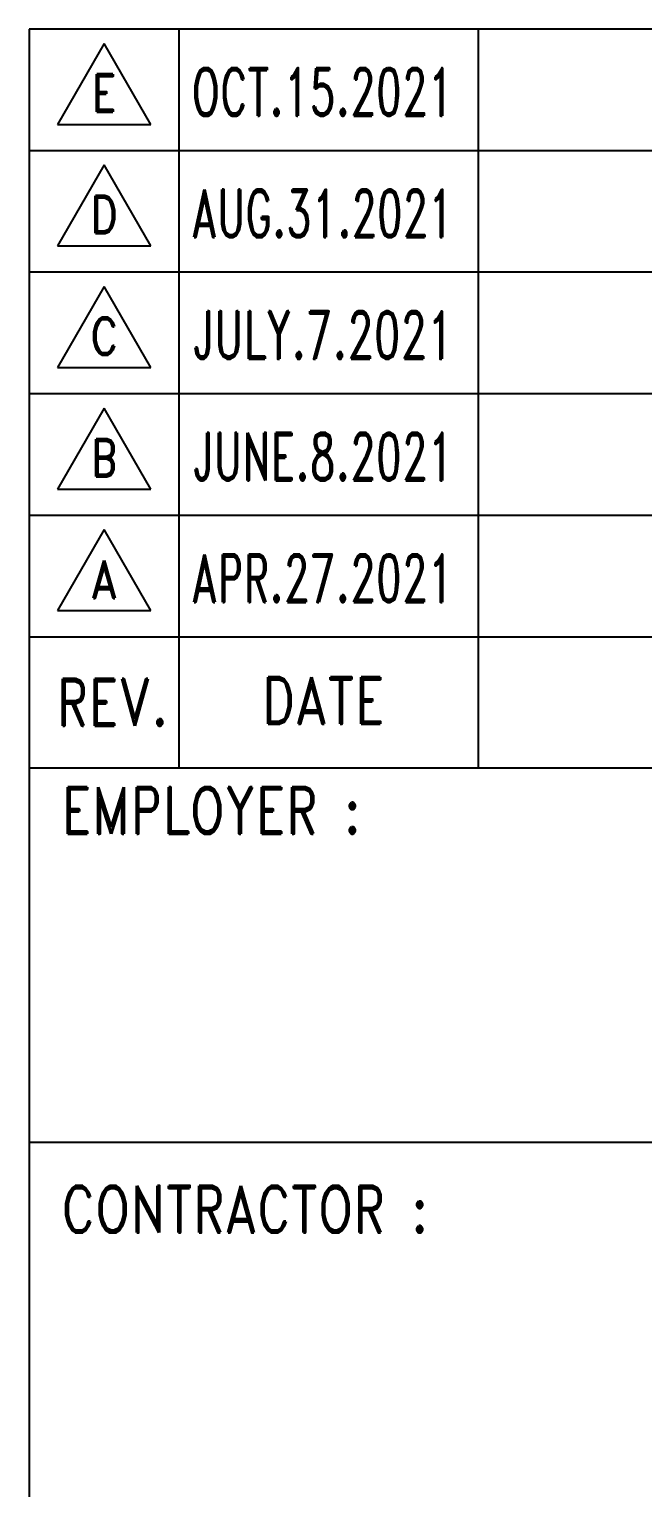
# Model space of a CAD drawing. Header units: millimetres. Extents: x 4133871 to 4440428, y -545651 to -495191.
# Drawn here: x 4427059 to 4429842, y -538771 to -532155 of the extents above; entities that cross this region are included whole.
import ezdxf
from ezdxf.enums import TextEntityAlignment as Align

# ---------------------------------------------------------------- set-up
doc = ezdxf.new("R2010")
doc.units = ezdxf.units.MM
doc.header["$LTSCALE"] = 60
doc.layers.add('1', color=7, linetype='Continuous')
doc.layers.add('TAN-TIT', color=30, linetype='Continuous')
doc.styles.add('KIM3', font='ROMAND.shx', dxfattribs={"width": 1.25, "height": 3})
doc.styles.add('RD20', font='ROMAND.SHX', dxfattribs={"width": 0.8, "height": 2})
doc.styles.add('RD6', font='ROMAND.shx', dxfattribs={"width": 0.83, "height": 6})

# ---------------------------------------------------------------- blocks, each defined once
blk = doc.blocks.new('BORDER')
at = {"layer": 'TAN-TIT'}
for p, q in [((232823, 44987), (193237, 44987)), ((193237, 44987), (193237, 3520)), ((195499, 44987), (195499, 33818)), ((200023, 44987), (200023, 33818)), ((194369, 44772), (193663, 43548)), ((195076, 43548), (194369, 44772)), ((193663, 43548), (195076, 43548)), ((232823, 43149), (193237, 43149)), ((194369, 42934), (193663, 41710)), ((195076, 41710), (194369, 42934)), ((193663, 41710), (195076, 41710)), ((232823, 41311), (193237, 41311)), ((194369, 41097), (193663, 39872)), ((195076, 39872), (194369, 41097)), ((193663, 39872), (195076, 39872)), ((232823, 39473), (193237, 39473)), ((194369, 39259), (193663, 38034)), ((195076, 38034), (194369, 39259)), ((193663, 38034), (195076, 38034)), ((232823, 37635), (193237, 37635)), ((194369, 37421), (193663, 36196)), ((195076, 36196), (194369, 37421)), ((193663, 36196), (195076, 36196)), ((232823, 35797), (193237, 35797)), ((193237, 33818), (232823, 33818)), ((193237, 28163), (232823, 28163))]:
    blk.add_line(p, q, dxfattribs=at)
at = {"layer": 'TAN-TIT', "style": 'RD6', "width": 0.8}
for s, p in [('REV.', (194497, 34456)), ('DATE', (197685, 34484))]:
    blk.add_text(s, height=706.9, dxfattribs=at).set_placement(p, align=Align.CENTER)
for s, p in [('EMPLOYER :', (193724, 32823)), ('CONTRACTOR :', (193724, 26794))]:
    blk.add_text(s, height=706.9, dxfattribs=at).set_placement(p)

msp = doc.modelspace()

# ---------------------------------------------------------------- block references
at = {"layer": '1', "xscale": 0.3, "yscale": 0.3, "zscale": 0.3}
msp.add_blockref('BORDER', (4369087.7, -545651.2), dxfattribs=at)

# ---------------------------------------------------------------- texts
at = {"style": 'KIM3'}
for s, width, p, p2 in [('OCT.15.2021', 0.598176, (4427795.3, -532547.7), (4428984.5, -532547.7)), ('AUG.31.2021', 0.58902, (4427795.3, -533099.1), (4428984.5, -533099.1)), ('JULY.7.2021', 0.614085, (4427795.3, -533650.5), (4428984.5, -533650.5)), ('JUNE.8.2021', 0.598176, (4427795.3, -534201.9), (4428984.5, -534201.9)), ('APR.27.2021', 0.598176, (4427795.3, -534753.3), (4428984.5, -534753.3))]:
    msp.add_text(s, height=216.31, dxfattribs=dict(at, width=width)).set_placement(p, p2, align=Align.FIT)
at = {"style": 'RD20', "width": 0.83}
for s, p in [('E', (4427399.5, -532529.5)), ('D', (4427399.5, -533080.9)), ('C', (4427399.5, -533632.3)), ('B', (4427399.5, -534183.7)), ('A', (4427399.5, -534735))]:
    msp.add_text(s, height=169.7, dxfattribs=at).set_placement(p, align=Align.CENTER)

doc.saveas('drawing.dxf')
